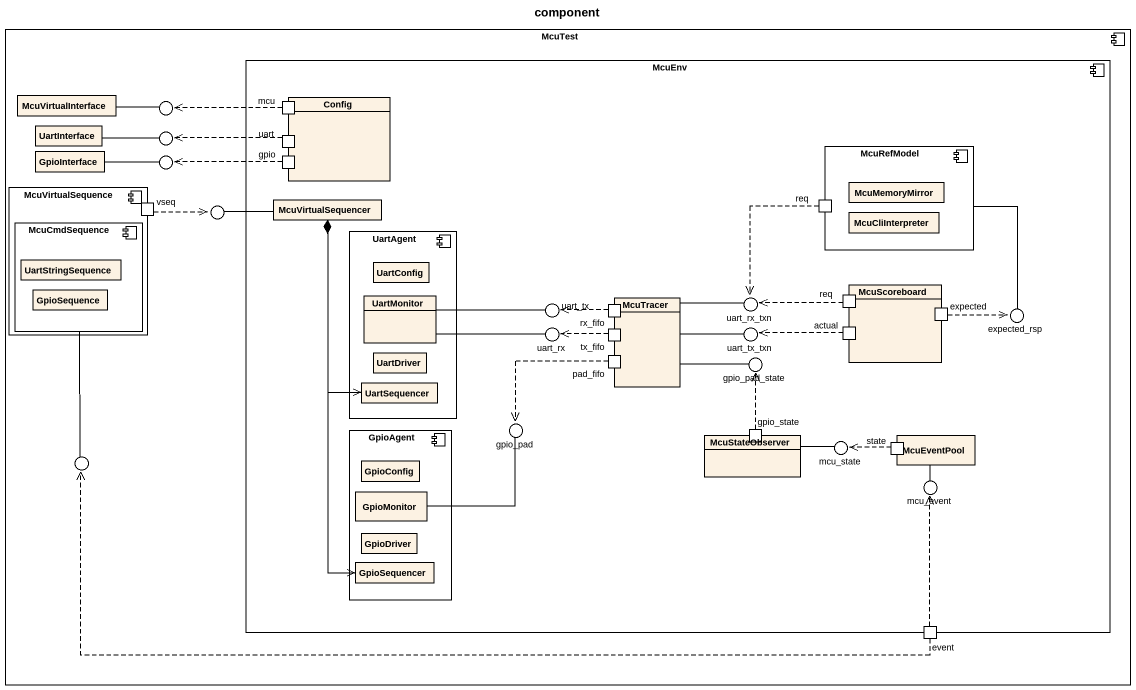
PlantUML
@startuml
title component
allowmixing
hide circle
hide empty members
component McuTest {
  class McuVirtualInterface
  component McuEnv {
    rectangle Config {
      port mcu
      port uart
      port gpio
    }
    component McuRefModel {
      port req
      class McuMemoryMirror
      class McuCliInterpreter
    }
    class McuVirtualSequencer
    component UartAgent {
      class UartConfig
      class UartMonitor
      class UartDriver
      class UartSequencer
    }
    rectangle McuScoreboard {
      port "req" as req_2
      port actual
      port expected
    }
    rectangle McuTracer {
      port rx_fifo
      port tx_fifo
      port pad_fifo
    }
    component GpioAgent {
      class GpioConfig
      class GpioMonitor
      class GpioDriver
      class GpioSequencer
    }
    rectangle McuStateObserver {
      port gpio_state
    }
    rectangle McuEventPool {
      port "state" as state_
    }
    port event
  }
  class UartInterface
  class GpioInterface
  component McuVirtualSequence {
    port vseq
    component McuCmdSequence {
      class UartStringSequence
      class GpioSequence
    }
  }
}
() " " as lollipop1
() " " as lollipop2
() " " as lollipop3
() " " as lollipop4
() uart_tx
() uart_rx
() uart_rx_txn
() uart_tx_txn
() expected_rsp
() gpio_pad_state
() gpio_pad
() mcu_state
() " " as lollipop5
() mcu_event
McuTest -up- lollipop1
McuTest -left- lollipop2
McuTest -left- lollipop3
McuTest -left- lollipop4
McuEnv -left- uart_tx
McuEnv -left- uart_rx
McuEnv -right- uart_rx_txn
McuEnv -right- uart_tx_txn
McuEnv -right- expected_rsp
McuEnv -right- gpio_pad_state
McuEnv -left- gpio_pad
McuEnv -- mcu_state
McuTest -left- lollipop5
McuEnv -right- mcu_event
McuVirtualInterface -right- lollipop1
UartInterface -right- lollipop2
mcu .left.> lollipop1
GpioInterface -right- lollipop3
uart .left.> lollipop2
gpio .left.> lollipop3
McuRefModel -- expected_rsp
vseq .right.> lollipop4
McuVirtualSequencer -left- lollipop4
McuVirtualSequencer *--> UartSequencer
McuVirtualSequencer *--> GpioSequencer
req ..> uart_rx_txn
McuCmdSequence -- lollipop5
UartMonitor -right- uart_tx
UartMonitor -right- uart_rx
rx_fifo .left.> uart_tx
McuTracer -right- uart_rx_txn
McuTracer -right- uart_tx_txn
McuTracer -right- gpio_pad_state
req_2 .left.> uart_rx_txn
actual .left.> uart_tx_txn
expected .right.> expected_rsp
tx_fifo .left.> uart_rx
pad_fifo ..> gpio_pad
McuStateObserver -right- mcu_state
gpio_state .up.> gpio_pad_state
state_ .left.> mcu_state
McuEventPool -- mcu_event
GpioMonitor -up- gpio_pad
event .left.> lollipop5
event .up.> mcu_event
@enduml
